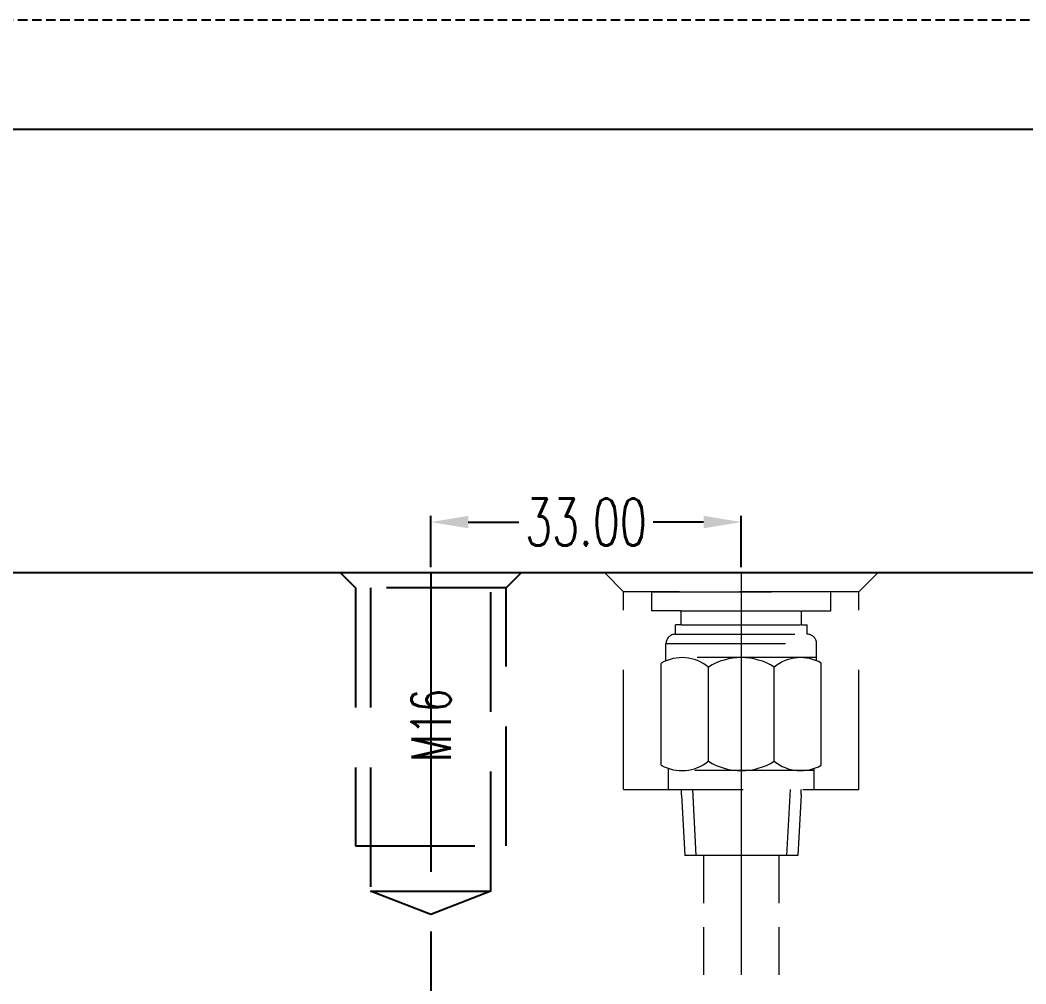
# Model space of a CAD drawing. Header units: inches. Extents: x 149964 to 151052, y -48230 to -47460.
# Drawn here: x 150826.3 to 150933.2, y -47562.4 to -47460 of the extents above; entities that cross this region are included whole.
import ezdxf

# ---------------------------------------------------------------- set-up
doc = ezdxf.new("R2010")
doc.units = ezdxf.units.IN
doc.header["$LTSCALE"] = 2
doc.header["$MEASUREMENT"] = 0
doc.header["$PDMODE"] = 3
doc.header["$PDSIZE"] = 0.3125
for name, pattern in [('ACAD_ISO08W100', [36, 24, -3, 6, -3]), ('CENTER', [50.8, 31.75, -6.35, 6.35, -6.35]), ('DASHED', [0.75, 0.5, -0.25]), ('HIDDEN', [9.525, 6.35, -3.175])]:
    doc.linetypes.add(name, pattern=pattern)
doc.layers.get('0').update_dxf_attribs({"linetype": 'CONTINUOUS'})
doc.layers.get('Defpoints').update_dxf_attribs({"linetype": 'CONTINUOUS'})
for name, color, linetype in [('5', 5, 'CONTINUOUS'), ('A', 7, 'CONTINUOUS'), ('CL', 1, 'ACAD_ISO08W100'), ('WT', 4, 'CONTINUOUS')]:
    doc.layers.add(name, color=color, linetype=linetype)
doc.layers.add('dim', color=3, linetype='CONTINUOUS', lineweight=15)
doc.layers.add('WR', color=122, linetype='HIDDEN', lineweight=18)
doc.styles.get("Standard").update_dxf_attribs({"font": 'txt.shx', "width": 0.67})
doc.dimstyles.new('2.00', dxfattribs={"dimtxt": 5, "dimasz": 4, "dimexe": 0.666, "dimexo": 0.626, "dimgap": 1, "dimtad": 0, "dimzin": 0, "dimdsep": 46, "dimtxsty": 'Standard', "dimcen": 0.09, "dimclrd": 3, "dimclre": 3, "dimclrt": 7, "dimazin": 0, "dimtfac": 1, "dimtofl": 0, "dimtmove": 0, "dimatfit": 0, "dimfxl": 0, "dimtolj": 1, "dimtzin": 0, "dimarcsym": 0})

# ---------------------------------------------------------------- blocks, each defined once
blk = doc.blocks.new('*D35929')
at = {"layer": 'Defpoints', "color": 0}
for p in [(150902.96, -47513.32), (150869.96, -47518.72), (150902.96, -47518.72)]:
    blk.add_point(p, dxfattribs=at)
at = {"layer": 'dim', "color": 3, "linetype": 'ByBlock', "lineweight": -2}
for p, q in [((150869.96, -47518.1), (150869.96, -47512.66)), ((150873.96, -47513.32), (150879.32, -47513.32)), ((150898.96, -47513.32), (150893.61, -47513.32)), ((150902.96, -47518.1), (150902.96, -47512.66))]:
    blk.add_line(p, q, dxfattribs=at)
at = {"layer": 'dim', "color": 3, "linetype": 'ByBlock'}
for points in [[(150873.96, -47512.66), (150873.96, -47513.99), (150869.96, -47513.32)], [(150898.96, -47513.99), (150898.96, -47512.66), (150902.96, -47513.32)]]:
    blk.add_solid(points, dxfattribs=at)
at = {"layer": 'dim', "color": 7, "linetype": 'ByBlock', "insert": (150886.46, -47513.32), "char_height": 5, "attachment_point": 5}
blk.add_mtext('\\A1;33.00', dxfattribs=at)
blk = doc.blocks.new('20150129.111502')
at = {"layer": '5', "color": 122, "linetype": 'HIDDEN', "lineweight": 0}
for p, q in [((0, 14.5), (0, -14.5)), ((2, 12.5), (0, 14.5)), ((2, 12.5), (2, -12.5)), ((23, 12.5), (2, 12.5)), ((23, -12.5), (23, 12.5)), ((2, -9.5), (2, 9.5)), ((4.01, 9.5), (2, 9.5)), ((4.01, 6.4), (4.01, 9.5)), ((7.51, -8), (7.51, 8)), ((9.33, 8), (7.51, 8)), ((9, 8), (9, -8)), ((20.43, 8.5), (9.57, 8.5)), ((23, 7.75), (20.77, 7.75)), ((21, 7.75), (21, -7.75)), ((5.51, 6.4), (5.51, 7)), ((6.51, 7), (5.51, 7)), ((5.51, 6.4), (5.51, 7)), ((6.51, -7), (6.51, 7)), ((4.01, -6.4), (4.01, 6.4)), ((5.51, 6.4), (4.01, 6.4)), ((5.51, -6.4), (5.51, 6.4)), ((23.56, 6.35), (23, 6.35)), ((23.56, 6.35), (30, 6.01)), ((30, 6.01), (30, -6.01)), ((23, 5.19), (30, 4.82)), ((20.01, 3.5), (9.99, 3.5)), ((20.01, -3.5), (9.99, -3.5)), ((23, -5.19), (30, -4.82)), ((5.51, -6.4), (4.01, -6.4)), ((4.01, -6.4), (4.01, -9.5)), ((5.51, -6.4), (5.51, -7)), ((5.51, -6.4), (5.51, -7)), ((23.56, -6.35), (23, -6.35)), ((23.56, -6.35), (30, -6.01)), ((6.51, -7), (5.51, -7)), ((9.33, -8), (7.51, -8)), ((20.43, -8.5), (9.57, -8.5)), ((23, -7.75), (20.77, -7.75)), ((4.01, -9.5), (2, -9.5)), ((2, -12.5), (0, -14.5)), ((23, -12.5), (2, -12.5))]:
    blk.add_line(p, q, dxfattribs=at)
at = {"layer": '5', "color": 122, "linetype": 'CENTER', "lineweight": 0, "ltscale": 0.5}
blk.add_line((0, 0), (30, 0), dxfattribs=at)
at = {"layer": '5', "color": 122, "linetype": 'HIDDEN', "lineweight": 0}
for centre, radius, start, end in [((7.51, 7), 1, 90, 180), ((13.47, 6.32), 4.47, 150.752, 219.0183), ((16.53, 6.32), 4.47, 320.9817, 29.248), ((15.66, 0), 6.66, 148.3016, 211.6984), ((14.34, 0), 6.66, 328.3016, 31.6984), ((13.47, -6.32), 4.47, 140.9817, 209.248), ((16.53, -6.32), 4.47, 330.752, 39.0183), ((7.51, -7), 1, 180, 270)]:
    blk.add_arc(centre, radius, start, end, dxfattribs=at)

msp = doc.modelspace()

# ---------------------------------------------------------------- linework, layer by layer
msp.add_line((151016.964, -47518.723), (150722.964, -47518.723))
at = {"color": 8, "linetype": 'HIDDEN'}
for p, q in [((150879.564, -47518.723), (150860.364, -47518.723)), ((150860.364, -47518.723), (150861.964, -47520.323)), ((150869.964, -47518.723), (150869.964, -47555)), ((150879.564, -47518.723), (150877.964, -47520.323)), ((150877.964, -47520.323), (150861.964, -47520.323)), ((150861.964, -47520.323), (150861.964, -47547.723)), ((150863.564, -47520.323), (150863.564, -47552.523)), ((150876.364, -47552.523), (150876.364, -47520.323)), ((150877.964, -47547.723), (150877.964, -47520.323)), ((150861.964, -47547.723), (150877.964, -47547.723)), ((150863.564, -47552.523), (150876.364, -47552.523)), ((150869.964, -47555), (150863.564, -47552.523)), ((150876.364, -47552.523), (150869.964, -47555))]:
    msp.add_line(p, q, dxfattribs=at)
at = {"layer": 'A', "linetype": 'DASHED'}
msp.add_line((151052.103, -47460.013), (149963.877, -47460.013), dxfattribs=at)
at = {"layer": 'A'}
msp.add_line((151040.48, -47471.637), (149975.501, -47471.637), dxfattribs=at)
at = {"layer": 'CL', "color": 7, "linetype": 'CENTER', "ltscale": 0.5}
msp.add_line((150869.964, -47518.723), (150869.964, -47818.723), dxfattribs=at)
at = {"layer": 'WR', "linetype": 'HIDDEN', "ltscale": 0.4}
for p, q in [((150898.964, -47548.723), (150898.964, -47626.723)), ((150906.964, -47548.723), (150906.964, -47634.723))]:
    msp.add_line(p, q, dxfattribs=at)
at = {"layer": 'WR', "linetype": 'CENTER', "ltscale": 0.2}
msp.add_line((150902.964, -47548.723), (150902.964, -47630.723), dxfattribs=at)

# ---------------------------------------------------------------- block references
at = {"layer": 'WT', "linetype": 'ByBlock', "rotation": -90}
msp.add_blockref('20150129.111502', (150902.964, -47518.723), dxfattribs=at)

# ---------------------------------------------------------------- texts
at = {"color": 8, "linetype": 'HIDDEN', "insert": (150872.106, -47538.775), "char_height": 4.2, "width": 28.88144, "attachment_point": 7, "rotation": 90}
msp.add_mtext('M16', dxfattribs=at)

# ---------------------------------------------------------------- dimensions: what is measured, and where the dimension line sits
at = {"layer": 'dim', "linetype": 'ByBlock'}
dim = msp.add_linear_dim(base=(150902.964, -47513.322), p1=(150869.964, -47518.723), p2=(150902.964, -47518.723), dimstyle='2.00', dxfattribs=at)
dim.commit()
dim.dimension.update_dxf_attribs({"geometry": '*D35929', "text_midpoint": (150886.464, -47513.322)})

doc.saveas('drawing.dxf')
